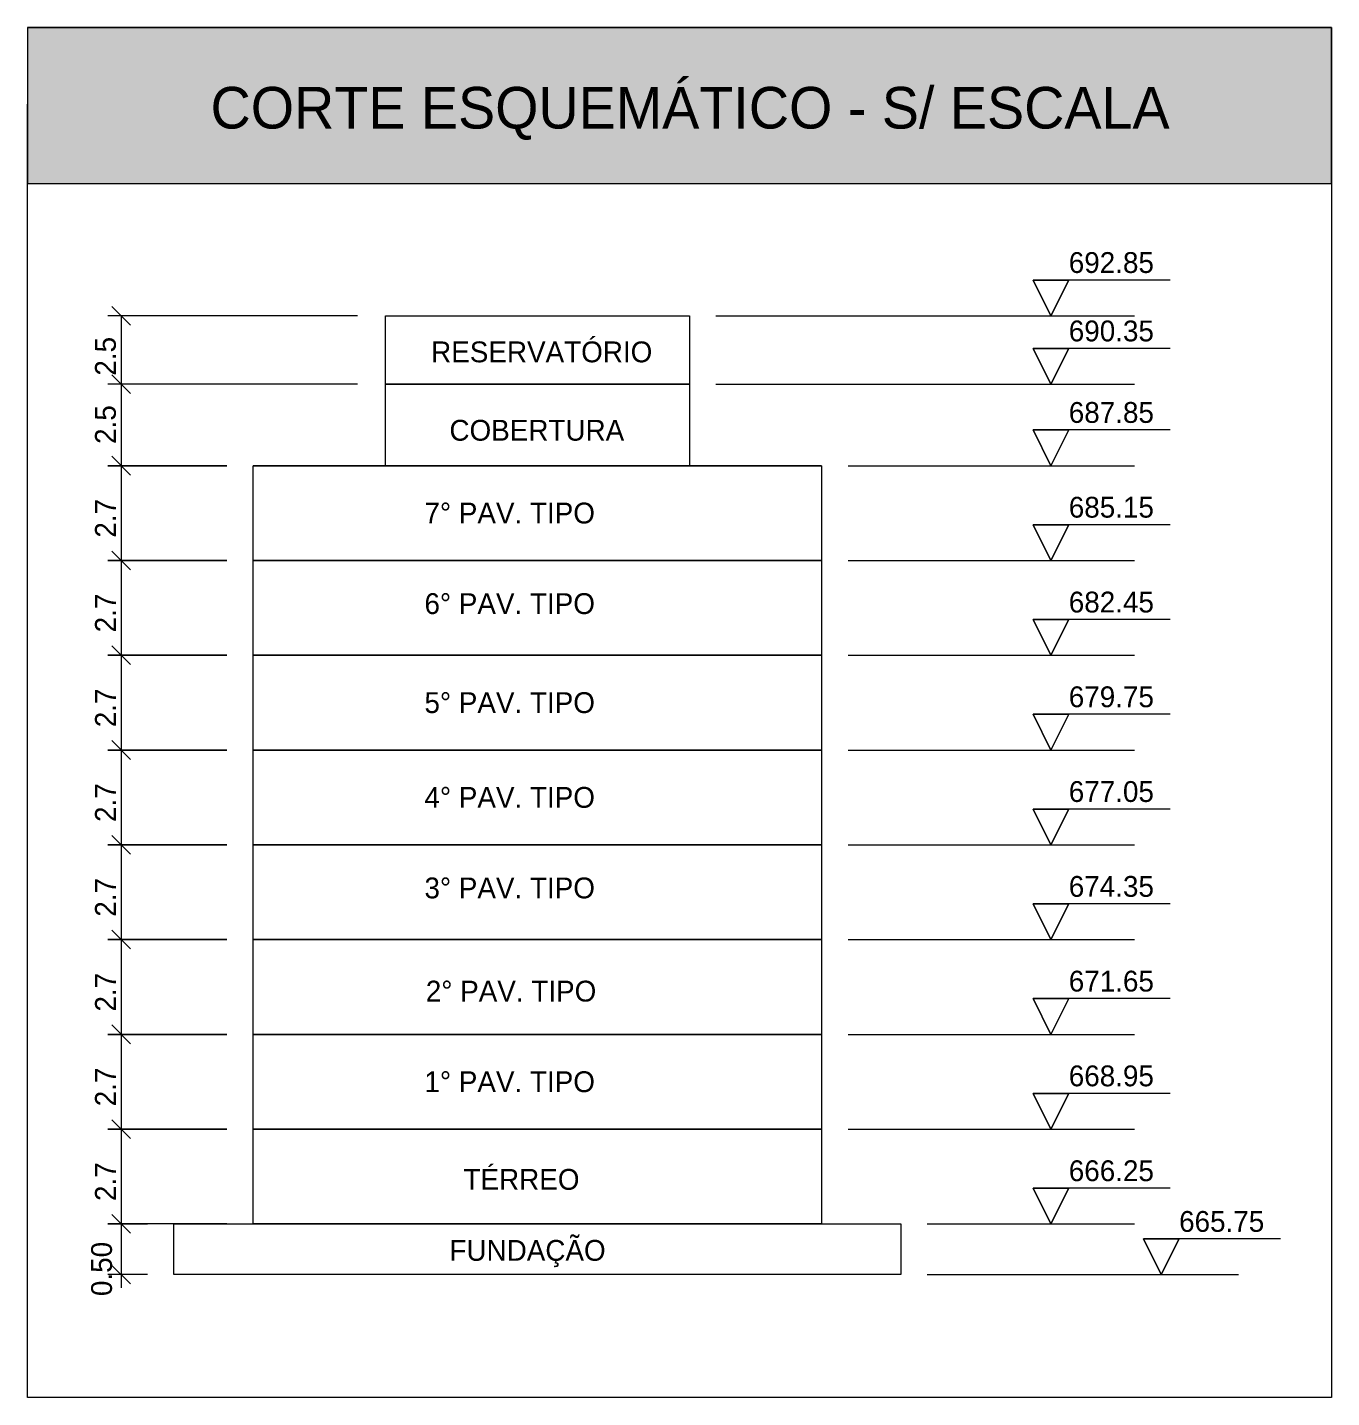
# Model space of a CAD drawing. Header units: centimetres. Extents: x 170 to 13828, y -2277 to 8860.
# Drawn here: x 4442 to 5695, y 7544 to 8860 of the extents above; entities that cross this region are included whole.
import ezdxf

# ---------------------------------------------------------------- set-up
doc = ezdxf.new("R2010")
doc.units = ezdxf.units.CM
doc.layers.add('A-DETL-GENF-1', color=9, linetype='Continuous', lineweight=9, true_color=0xc0c0c0)
doc.layers.add('A-DETL-THIN', color=7, linetype='Continuous', lineweight=9)
doc.layers.add('G-ANNO-TEXT', color=7, linetype='Continuous', lineweight=9)
doc.styles.add('Bahnschrift_1', font='', dxfattribs={"height": 20})
doc.styles.add('Bahnschrift_9', font='', dxfattribs={"height": 40})
doc.styles.get('Bahnschrift_1').set_extended_font_data('Bahnschrift')
doc.styles.get('Bahnschrift_9').set_extended_font_data('Bahnschrift')

msp = doc.modelspace()

# ---------------------------------------------------------------- hatches: boundary and pattern name
at = {"layer": 'A-DETL-GENF-1'}
msp.add_hatch(color=256, dxfattribs=at).paths.add_polyline_path([(5694.8, 8710), (5694.8, 8860), (4441.8, 8860), (4441.8, 8710)])

# ---------------------------------------------------------------- linework, layer by layer
at = {"layer": 'A-DETL-THIN'}
for p, q in [((5694.8, 8860), (4441.8, 8860)), ((4441.8, 8860), (4441.8, 8710)), ((4441.8, 8860), (5694.8, 8860)), ((5694.8, 8710), (5694.8, 8860)), ((5694.8, 8860), (5694.8, 7543.9)), ((4441.8, 7543.9), (4441.8, 8786.2)), ((4441.8, 8710), (5694.8, 8710)), ((4441.8, 8710), (5694.8, 8710)), ((5539.7, 8617.2), (5408, 8617.2)), ((5408, 8617.2), (5425.1, 8583)), ((5425.1, 8583), (5408, 8617.2)), ((5408, 8617.2), (5442.3, 8617.2)), ((5425.1, 8583), (5442.3, 8617.2)), ((5442.3, 8617.2), (5425.1, 8583)), ((4759.1, 8583), (4519.1, 8583)), ((4522.9, 8591.9), (4540.8, 8574)), ((4531.8, 8583), (4531.8, 8491.9)), ((4785.8, 8583), (5077.8, 8583)), ((4785.8, 8517.3), (4785.8, 8583)), ((5077.8, 8583), (5077.8, 8517.3)), ((5103.2, 8583), (5505.3, 8583)), ((5539.7, 8551.6), (5408, 8551.6)), ((5408, 8551.6), (5425.1, 8517.3)), ((5425.1, 8517.3), (5408, 8551.6)), ((5408, 8551.6), (5442.3, 8551.6)), ((5425.1, 8517.3), (5442.3, 8551.6)), ((5442.3, 8551.6), (5425.1, 8517.3)), ((4759.1, 8517.3), (4519.1, 8517.3)), ((4522.9, 8526.3), (4540.8, 8508.3)), ((4531.8, 8517.3), (4531.8, 8426.3)), ((5077.8, 8517.3), (4785.8, 8517.3)), ((4785.8, 8517.3), (5077.8, 8517.3)), ((4785.8, 8439), (4785.8, 8517.3)), ((5077.8, 8517.3), (5077.8, 8439)), ((5103.2, 8517.3), (5505.3, 8517.3)), ((5539.7, 8473.3), (5408, 8473.3)), ((5408, 8473.3), (5425.1, 8439)), ((5425.1, 8439), (5408, 8473.3)), ((5408, 8473.3), (5442.3, 8473.3)), ((5539.7, 8473.3), (5408, 8473.3)), ((5408, 8473.3), (5425.1, 8439)), ((5425.1, 8439), (5408, 8473.3)), ((5408, 8473.3), (5442.3, 8473.3)), ((5425.1, 8439), (5442.3, 8473.3)), ((5442.3, 8473.3), (5425.1, 8439)), ((5425.1, 8439), (5442.3, 8473.3)), ((5442.3, 8473.3), (5425.1, 8439)), ((4531.8, 8451.7), (4531.8, 8335.3)), ((4519.1, 8439), (4633.4, 8439)), ((4633.4, 8439), (4519.1, 8439)), ((4540.8, 8430), (4522.9, 8448)), ((4522.9, 8448), (4540.8, 8430)), ((4658.8, 8439), (5204.8, 8439)), ((4658.8, 8348), (4658.8, 8439)), ((5204.8, 8439), (4658.8, 8439)), ((5204.8, 8439), (5204.8, 8348)), ((5230.2, 8439), (5505.3, 8439)), ((5539.7, 8382.2), (5408, 8382.2)), ((5408, 8382.2), (5425.1, 8348)), ((5425.1, 8348), (5408, 8382.2)), ((5408, 8382.2), (5442.3, 8382.2)), ((5425.1, 8348), (5442.3, 8382.2)), ((5442.3, 8382.2), (5425.1, 8348)), ((4531.8, 8360.7), (4531.8, 8244.2)), ((4519.1, 8348), (4633.4, 8348)), ((4633.4, 8348), (4519.1, 8348)), ((4540.8, 8339), (4522.9, 8356.9)), ((4522.9, 8356.9), (4540.8, 8339)), ((4658.8, 8348), (5204.8, 8348)), ((4658.8, 8256.9), (4658.8, 8348)), ((5204.8, 8348), (4658.8, 8348)), ((5204.8, 8348), (5204.8, 8256.9)), ((5230.2, 8348), (5505.3, 8348)), ((5539.7, 8291.2), (5408, 8291.2)), ((5408, 8291.2), (5425.1, 8256.9)), ((5425.1, 8256.9), (5408, 8291.2)), ((5408, 8291.2), (5442.3, 8291.2)), ((5425.1, 8256.9), (5442.3, 8291.2)), ((5442.3, 8291.2), (5425.1, 8256.9)), ((4540.8, 8247.9), (4522.9, 8265.9)), ((4522.9, 8265.9), (4540.8, 8247.9)), ((4531.8, 8269.6), (4531.8, 8153.2)), ((4519.1, 8256.9), (4633.4, 8256.9)), ((4633.4, 8256.9), (4519.1, 8256.9)), ((4658.8, 8256.9), (5204.8, 8256.9)), ((4658.8, 8165.9), (4658.8, 8256.9)), ((5204.8, 8256.9), (4658.8, 8256.9)), ((5204.8, 8256.9), (5204.8, 8165.9)), ((5230.2, 8256.9), (5505.3, 8256.9)), ((5539.7, 8200.2), (5408, 8200.2)), ((5408, 8200.2), (5425.1, 8165.9)), ((5425.1, 8165.9), (5408, 8200.2)), ((5408, 8200.2), (5442.3, 8200.2)), ((5425.1, 8165.9), (5442.3, 8200.2)), ((5442.3, 8200.2), (5425.1, 8165.9)), ((4540.8, 8156.9), (4522.9, 8174.9)), ((4522.9, 8174.9), (4540.8, 8156.9)), ((4531.8, 8178.6), (4531.8, 8062.2)), ((4519.1, 8165.9), (4633.4, 8165.9)), ((4633.4, 8165.9), (4519.1, 8165.9)), ((4658.8, 8165.9), (5204.8, 8165.9)), ((4658.8, 8074.9), (4658.8, 8165.9)), ((5204.8, 8165.9), (4658.8, 8165.9)), ((5204.8, 8165.9), (5204.8, 8074.9)), ((5230.2, 8165.9), (5505.3, 8165.9)), ((5539.7, 8109.1), (5408, 8109.1)), ((5408, 8109.1), (5425.1, 8074.9)), ((5425.1, 8074.9), (5408, 8109.1)), ((5408, 8109.1), (5442.3, 8109.1)), ((5425.1, 8074.9), (5442.3, 8109.1)), ((5442.3, 8109.1), (5425.1, 8074.9)), ((4540.8, 8065.9), (4522.9, 8083.8)), ((4522.9, 8083.8), (4540.8, 8065.9)), ((4531.8, 8087.6), (4531.8, 7971.1)), ((4519.1, 8074.9), (4633.4, 8074.9)), ((4633.4, 8074.9), (4519.1, 8074.9)), ((4658.8, 8074.9), (5204.8, 8074.9)), ((4658.8, 7983.8), (4658.8, 8074.9)), ((5204.8, 8074.9), (4658.8, 8074.9)), ((5204.8, 8074.9), (5204.8, 7983.8)), ((5230.2, 8074.9), (5505.3, 8074.9)), ((5539.7, 8018.1), (5408, 8018.1)), ((5408, 8018.1), (5425.1, 7983.8)), ((5425.1, 7983.8), (5408, 8018.1)), ((5408, 8018.1), (5442.3, 8018.1)), ((5425.1, 7983.8), (5442.3, 8018.1)), ((5442.3, 8018.1), (5425.1, 7983.8)), ((4540.8, 7974.8), (4522.9, 7992.8)), ((4522.9, 7992.8), (4540.8, 7974.8)), ((4531.8, 7996.5), (4531.8, 7880.1)), ((4519.1, 7983.8), (4633.4, 7983.8)), ((4633.4, 7983.8), (4519.1, 7983.8)), ((4658.8, 7983.8), (5204.8, 7983.8)), ((4658.8, 7892.8), (4658.8, 7983.8)), ((5204.8, 7983.8), (4658.8, 7983.8)), ((5204.8, 7983.8), (5204.8, 7892.8)), ((5230.2, 7983.8), (5505.3, 7983.8)), ((5539.7, 7927.1), (5408, 7927.1)), ((5408, 7927.1), (5425.1, 7892.8)), ((5425.1, 7892.8), (5408, 7927.1)), ((5408, 7927.1), (5442.3, 7927.1)), ((5425.1, 7892.8), (5442.3, 7927.1)), ((5442.3, 7927.1), (5425.1, 7892.8)), ((4540.8, 7883.8), (4522.9, 7901.8)), ((4522.9, 7901.8), (4540.8, 7883.8)), ((4531.8, 7905.5), (4531.8, 7789.1)), ((4519.1, 7892.8), (4633.4, 7892.8)), ((4633.4, 7892.8), (4519.1, 7892.8)), ((4658.8, 7892.8), (5204.8, 7892.8)), ((4658.8, 7801.8), (4658.8, 7892.8)), ((5204.8, 7892.8), (4658.8, 7892.8)), ((5204.8, 7892.8), (5204.8, 7801.8)), ((5230.2, 7892.8), (5505.3, 7892.8)), ((5539.7, 7836), (5408, 7836)), ((5408, 7836), (5425.1, 7801.8)), ((5425.1, 7801.8), (5408, 7836)), ((5408, 7836), (5442.3, 7836)), ((5425.1, 7801.8), (5442.3, 7836)), ((5442.3, 7836), (5425.1, 7801.8)), ((4540.8, 7792.8), (4522.9, 7810.7)), ((4522.9, 7810.7), (4540.8, 7792.8)), ((4531.8, 7814.5), (4531.8, 7698)), ((4519.1, 7801.8), (4633.4, 7801.8)), ((4633.4, 7801.8), (4519.1, 7801.8)), ((5204.8, 7801.8), (4658.8, 7801.8)), ((4658.8, 7801.8), (5204.8, 7801.8)), ((4658.8, 7710.7), (4658.8, 7801.8)), ((5204.8, 7801.8), (5204.8, 7710.7)), ((5230.2, 7801.8), (5505.3, 7801.8)), ((5539.7, 7745), (5408, 7745)), ((5408, 7745), (5425.1, 7710.7)), ((5425.1, 7710.7), (5408, 7745)), ((5408, 7745), (5442.3, 7745)), ((5425.1, 7710.7), (5442.3, 7745)), ((5442.3, 7745), (5425.1, 7710.7)), ((4540.8, 7701.7), (4522.9, 7719.7)), ((4522.9, 7719.7), (4540.8, 7701.7)), ((4531.8, 7723.4), (4531.8, 7649.3)), ((4633.4, 7710.7), (4519.1, 7710.7)), ((4519.1, 7710.7), (4557.2, 7710.7)), ((4582.6, 7710.7), (5281, 7710.7)), ((4582.6, 7662), (4582.6, 7710.7)), ((5204.8, 7710.7), (4658.8, 7710.7)), ((5281, 7710.7), (5281, 7662)), ((5306.4, 7710.7), (5505.3, 7710.7)), ((5645.7, 7696.3), (5514, 7696.3)), ((5514, 7696.3), (5531.1, 7662)), ((5531.1, 7662), (5514, 7696.3)), ((5514, 7696.3), (5548.3, 7696.3)), ((5531.1, 7662), (5548.3, 7696.3)), ((5548.3, 7696.3), (5531.1, 7662)), ((4557.2, 7662), (4519.1, 7662)), ((4522.9, 7670.9), (4540.8, 7653)), ((5281, 7662), (4582.6, 7662)), ((5306.4, 7662), (5605.5, 7662)), ((5694.8, 7543.9), (4441.8, 7543.9))]:
    msp.add_line(p, q, dxfattribs=at)

# ---------------------------------------------------------------- texts
at = {"layer": 'G-ANNO-TEXT', "attachment_point": 1}
for s, insert, char_height, width, style in [('CORTE ESQUEMÁTICO - S/ ESCALA', (4617.8, 8802.8), 40, 1079.071, 'Bahnschrift_9'), ('692.85', (5442.3, 8644.1), 20, 98.608, 'Bahnschrift_1'), ('690.35', (5442.3, 8578.4), 20, 99.409, 'Bahnschrift_1'), ('RESERVATÓRIO', (4829.7, 8558.3), 20, 243.713, 'Bahnschrift_1'), ('687.85', (5442.3, 8500.1), 20, 100.211, 'Bahnschrift_1'), ('COBERTURA', (4847.3, 8483), 20, 194.008, 'Bahnschrift_1'), ('7° PAV. TIPO', (4823.3, 8403.5), 20, 192.405, 'Bahnschrift_1'), ('685.15', (5442.3, 8409.1), 20, 92.996, 'Bahnschrift_1'), ('682.45', (5442.3, 8318), 20, 100.211, 'Bahnschrift_1'), ('6° PAV. TIPO', (4823.3, 8316.5), 20, 192.405, 'Bahnschrift_1'), ('679.75', (5442.3, 8227), 20, 97.004, 'Bahnschrift_1'), ('5° PAV. TIPO', (4823.3, 8221.4), 20, 193.207, 'Bahnschrift_1'), ('677.05', (5442.3, 8136), 20, 98.608, 'Bahnschrift_1'), ('4° PAV. TIPO', (4823.3, 8130.4), 20, 194.008, 'Bahnschrift_1'), ('3° PAV. TIPO', (4823.3, 8043.4), 20, 193.207, 'Bahnschrift_1'), ('674.35', (5442.3, 8044.9), 20, 99.409, 'Bahnschrift_1'), ('671.65', (5442.3, 7953.9), 20, 90.591, 'Bahnschrift_1'), ('2° PAV. TIPO', (4824.6, 7944.3), 20, 192.405, 'Bahnschrift_1'), ('1° PAV. TIPO', (4823.3, 7857.3), 20, 185.992, 'Bahnschrift_1'), ('668.95', (5442.3, 7862.9), 20, 98.608, 'Bahnschrift_1'), ('TÉRREO', (4860.8, 7763.5), 20, 125.865, 'Bahnschrift_1'), ('666.25', (5442.3, 7771.8), 20, 97.004, 'Bahnschrift_1'), ('665.75', (5548.3, 7723.1), 20, 97.806, 'Bahnschrift_1'), ('FUNDAÇÃO', (4847.3, 7695.3), 20, 177.173, 'Bahnschrift_1')]:
    msp.add_mtext(s, dxfattribs=dict(at, insert=insert, char_height=char_height, width=width, style=style))
at = {"layer": 'G-ANNO-TEXT', "char_height": 20, "attachment_point": 1, "rotation": 90, "style": 'Bahnschrift_1'}
for s, insert, width in [('2.5', (4506.8, 8525.5), 44.093), ('2.5', (4506.8, 8459.9), 44.093), ('2.7', (4506.8, 8369.9), 43.291), ('2.7', (4506.8, 8278.9), 43.291), ('2.7', (4506.8, 8187.8), 43.291), ('2.7', (4506.8, 8096.8), 43.291), ('2.7', (4506.8, 8005.8), 43.291), ('2.7', (4506.8, 7914.7), 43.291), ('2.7', (4506.8, 7823.7), 43.291), ('2.7', (4506.8, 7732.7), 43.291), ('0.50', (4503.1, 7641.4), 64.937)]:
    msp.add_mtext(s, dxfattribs=dict(at, insert=insert, width=width))

doc.saveas('drawing.dxf')
